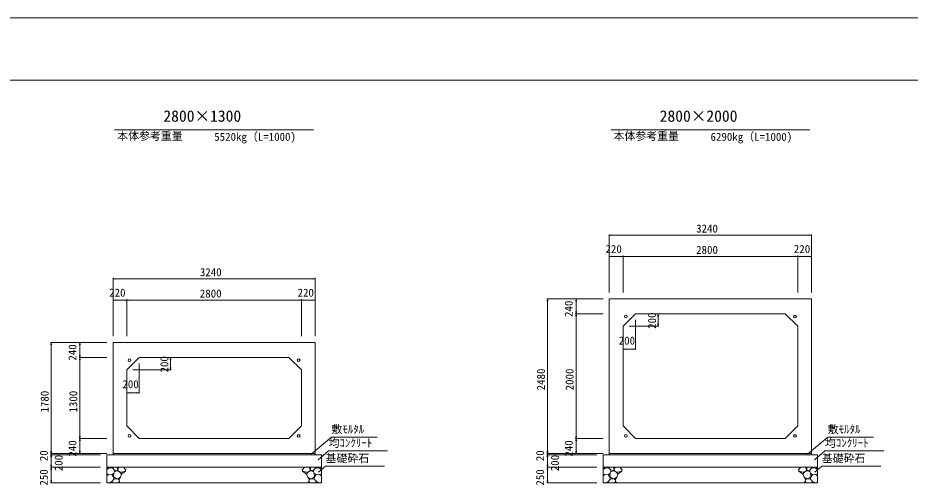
# Model space of a CAD drawing. Units: millimetres on the paper. Extents: x 0 to 841, y 0 to 594.
# Drawn here: x 180.3 to 466.4, y 444.1 to 594 of the extents above; entities that cross this region are included whole.
import ezdxf
from ezdxf.enums import TextEntityAlignment as Align

# ---------------------------------------------------------------- set-up
doc = ezdxf.new("R2010")
doc.units = ezdxf.units.MM
for name, color, linetype, lineweight in [('D-STR-DIM（寸法）', 7, 'Continuous', 18), ('D-STR-HTXT（旗揚げ）', 4, 'Continuous', 18), ('D-STR-STRn（構造物）', 5, 'Continuous', 18), ('D-STR（構造物外形線）', 1, 'Continuous', 18), ('D-TTL(外枠）', 2, 'Continuous', 18), ('DEFPOINTS_2', 8, 'Continuous', 18)]:
    doc.layers.add(name, color=color, linetype=linetype, lineweight=lineweight)
doc.layers.add('D-STR-TXT（文字）', color=7, linetype='Continuous')
doc.styles.add('ＭＳ ゴシック', font='')
doc.styles.get('ＭＳ ゴシック').set_extended_font_data('MS Gothic')

msp = doc.modelspace()

# ---------------------------------------------------------------- linework, layer by layer
at = {"layer": 'D-STR-DIM（寸法）'}
for p, q in [((369.939, 505.877), (369.939, 524.552)), ((369.939, 524.302), (370.689, 524.427)), ((369.939, 524.302), (370.039, 524.302)), ((370.689, 524.177), (369.939, 524.302)), ((434.639, 524.302), (370.039, 524.302)), ((433.989, 524.427), (434.739, 524.302)), ((434.739, 524.302), (433.989, 524.177)), ((434.739, 524.302), (434.639, 524.302)), ((434.739, 505.877), (434.739, 524.552)), ((369.939, 505.877), (369.939, 517.719)), ((369.939, 517.469), (370.689, 517.594)), ((369.939, 517.469), (370.039, 517.469)), ((370.689, 517.344), (369.939, 517.469)), ((370.039, 517.469), (374.239, 517.469)), ((373.589, 517.594), (374.339, 517.469)), ((374.339, 517.469), (373.589, 517.344)), ((374.339, 517.469), (374.239, 517.469)), ((374.339, 505.877), (374.339, 517.719)), ((374.339, 505.877), (374.339, 517.719)), ((374.339, 517.469), (375.089, 517.594)), ((374.339, 517.469), (374.439, 517.469)), ((375.089, 517.344), (374.339, 517.469)), ((374.439, 517.469), (430.239, 517.469)), ((429.589, 517.594), (430.339, 517.469)), ((430.339, 517.469), (429.589, 517.344)), ((430.339, 517.469), (430.239, 517.469)), ((430.339, 505.877), (430.339, 517.719)), ((430.339, 505.877), (430.339, 517.719)), ((430.339, 517.469), (431.089, 517.594)), ((430.339, 517.469), (430.439, 517.469)), ((431.089, 517.344), (430.339, 517.469)), ((430.439, 517.469), (434.639, 517.469)), ((433.989, 517.594), (434.739, 517.469)), ((434.739, 517.469), (433.989, 517.344)), ((434.739, 517.469), (434.639, 517.469)), ((434.739, 505.877), (434.739, 517.719)), ((210.815, 491.877), (210.815, 510.552)), ((210.815, 510.302), (211.565, 510.427)), ((210.815, 510.302), (210.915, 510.302)), ((211.565, 510.177), (210.815, 510.302)), ((275.515, 510.302), (210.915, 510.302)), ((274.865, 510.427), (275.615, 510.302)), ((275.615, 510.302), (274.865, 510.177)), ((275.615, 510.302), (275.515, 510.302)), ((275.615, 491.877), (275.615, 510.552)), ((210.815, 491.877), (210.815, 503.719)), ((210.815, 503.469), (211.565, 503.594)), ((214.465, 503.594), (215.215, 503.469)), ((215.215, 491.877), (215.215, 503.719)), ((215.215, 491.877), (215.215, 503.719)), ((215.215, 503.469), (215.965, 503.594)), ((270.465, 503.594), (271.215, 503.469)), ((271.215, 491.877), (271.215, 503.719)), ((271.215, 491.877), (271.215, 503.719)), ((271.215, 503.469), (271.965, 503.594)), ((274.865, 503.594), (275.615, 503.469)), ((275.615, 491.877), (275.615, 503.719)), ((367.939, 503.877), (349.872, 503.877)), ((349.997, 503.127), (350.122, 503.877)), ((350.122, 503.877), (350.122, 503.777)), ((350.122, 503.877), (350.247, 503.127)), ((350.122, 503.777), (350.122, 454.377)), ((367.939, 503.877), (359.045, 503.877)), ((359.17, 503.127), (359.295, 503.877)), ((359.295, 503.877), (359.295, 503.777)), ((359.295, 503.877), (359.42, 503.127)), ((359.295, 503.777), (359.295, 499.177)), ((210.815, 503.469), (210.915, 503.469)), ((211.565, 503.344), (210.815, 503.469)), ((210.915, 503.469), (215.115, 503.469)), ((215.215, 503.469), (214.465, 503.344)), ((215.215, 503.469), (215.115, 503.469)), ((215.215, 503.469), (215.315, 503.469)), ((215.965, 503.344), (215.215, 503.469)), ((215.315, 503.469), (271.115, 503.469)), ((271.215, 503.469), (270.465, 503.344)), ((271.215, 503.469), (271.115, 503.469)), ((271.215, 503.469), (271.315, 503.469)), ((271.965, 503.344), (271.215, 503.469)), ((271.315, 503.469), (275.515, 503.469)), ((275.615, 503.469), (274.865, 503.344)), ((275.615, 503.469), (275.515, 503.469)), ((367.939, 499.077), (359.045, 499.077)), ((367.939, 499.077), (359.045, 499.077)), ((359.295, 499.077), (359.17, 499.827)), ((359.17, 498.327), (359.295, 499.077)), ((359.42, 499.827), (359.295, 499.077)), ((359.295, 499.077), (359.295, 499.177)), ((359.295, 499.077), (359.295, 498.977)), ((359.295, 499.077), (359.42, 498.327)), ((359.295, 459.177), (359.295, 498.977)), ((380.339, 499.077), (385.844, 499.077)), ((385.469, 498.327), (385.594, 499.077)), ((385.594, 499.077), (385.594, 498.977)), ((385.594, 499.077), (385.719, 498.327)), ((385.594, 495.177), (385.594, 498.977)), ((376.339, 495.077), (385.844, 495.077)), ((378.339, 497.077), (378.339, 487.479)), ((385.594, 495.077), (385.469, 495.827)), ((385.719, 495.827), (385.594, 495.077)), ((385.594, 495.077), (385.594, 495.177)), ((374.339, 493.077), (374.339, 487.479)), ((208.815, 489.877), (190.748, 489.877)), ((190.873, 489.127), (190.998, 489.877)), ((190.998, 489.877), (190.998, 489.777)), ((190.998, 489.877), (191.123, 489.127)), ((190.998, 489.777), (190.998, 454.377)), ((208.815, 489.877), (199.921, 489.877)), ((200.046, 489.127), (200.171, 489.877)), ((200.171, 489.877), (200.171, 489.777)), ((200.171, 489.877), (200.296, 489.127)), ((200.171, 489.777), (200.171, 485.177)), ((374.339, 487.729), (375.089, 487.854)), ((374.339, 487.729), (374.439, 487.729)), ((375.089, 487.604), (374.339, 487.729)), ((378.239, 487.729), (374.439, 487.729)), ((377.589, 487.854), (378.339, 487.729)), ((378.339, 487.729), (377.589, 487.604)), ((378.339, 487.729), (378.239, 487.729)), ((208.815, 485.077), (199.921, 485.077)), ((208.815, 485.077), (199.921, 485.077)), ((200.171, 485.077), (200.046, 485.827)), ((200.046, 484.327), (200.171, 485.077)), ((200.296, 485.827), (200.171, 485.077)), ((200.171, 485.077), (200.171, 485.177)), ((200.171, 485.077), (200.171, 484.977)), ((200.171, 485.077), (200.296, 484.327)), ((200.171, 459.177), (200.171, 484.977)), ((221.215, 485.077), (229.477, 485.077)), ((229.102, 484.327), (229.227, 485.077)), ((229.227, 485.077), (229.227, 484.977)), ((229.227, 485.077), (229.352, 484.327)), ((229.227, 481.177), (229.227, 484.977)), ((217.215, 481.077), (229.477, 481.077)), ((219.215, 483.077), (219.215, 473.479)), ((229.227, 481.077), (229.102, 481.827)), ((229.352, 481.827), (229.227, 481.077)), ((229.227, 481.077), (229.227, 481.177)), ((215.215, 479.077), (215.215, 473.479)), ((215.215, 473.729), (215.965, 473.854)), ((215.215, 473.729), (215.315, 473.729)), ((215.965, 473.604), (215.215, 473.729)), ((219.115, 473.729), (215.315, 473.729)), ((218.465, 473.854), (219.215, 473.729)), ((219.215, 473.729), (218.465, 473.604)), ((219.215, 473.729), (219.115, 473.729)), ((208.815, 459.077), (199.921, 459.077)), ((208.815, 459.077), (199.921, 459.077)), ((200.171, 459.077), (200.046, 459.827)), ((200.046, 458.327), (200.171, 459.077)), ((200.296, 459.827), (200.171, 459.077)), ((200.171, 459.077), (200.171, 459.177)), ((200.171, 459.077), (200.171, 458.977)), ((200.171, 459.077), (200.296, 458.327)), ((200.171, 458.977), (200.171, 454.377)), ((367.939, 459.077), (359.045, 459.077)), ((367.939, 459.077), (359.045, 459.077)), ((359.295, 459.077), (359.17, 459.827)), ((359.17, 458.327), (359.295, 459.077)), ((359.42, 459.827), (359.295, 459.077)), ((359.295, 459.077), (359.295, 459.177)), ((359.295, 459.077), (359.295, 458.977)), ((359.295, 459.077), (359.42, 458.327)), ((359.295, 458.977), (359.295, 454.377)), ((190.998, 454.277), (190.873, 455.027)), ((191.123, 455.027), (190.998, 454.277)), ((200.171, 454.277), (200.046, 455.027)), ((200.296, 455.027), (200.171, 454.277)), ((350.122, 454.277), (349.997, 455.027)), ((350.247, 455.027), (350.122, 454.277)), ((359.295, 454.277), (359.17, 455.027)), ((359.42, 455.027), (359.295, 454.277)), ((208.815, 454.277), (190.748, 454.277)), ((208.815, 454.277), (190.748, 454.277)), ((206.815, 453.877), (190.748, 453.877)), ((206.815, 453.877), (190.748, 453.877)), ((190.998, 453.877), (190.873, 454.627)), ((190.873, 453.527), (190.998, 454.277)), ((190.873, 453.127), (190.998, 453.877)), ((191.123, 454.627), (190.998, 453.877)), ((190.998, 454.277), (190.998, 454.377)), ((190.998, 454.277), (190.998, 454.177)), ((190.998, 454.277), (191.123, 453.527)), ((190.998, 454.177), (190.998, 453.977)), ((190.998, 453.877), (190.998, 453.977)), ((190.998, 453.877), (190.998, 453.777)), ((190.998, 453.877), (191.123, 453.127)), ((190.998, 453.777), (190.998, 449.977)), ((208.815, 454.277), (199.921, 454.277)), ((200.171, 454.277), (200.171, 454.377)), ((367.939, 454.277), (349.872, 454.277)), ((367.939, 454.277), (349.872, 454.277)), ((365.939, 453.877), (349.872, 453.877)), ((365.939, 453.877), (349.872, 453.877)), ((350.122, 453.877), (349.997, 454.627)), ((349.997, 453.527), (350.122, 454.277)), ((349.997, 453.127), (350.122, 453.877)), ((350.247, 454.627), (350.122, 453.877)), ((350.122, 454.277), (350.122, 454.377)), ((350.122, 454.277), (350.122, 454.177)), ((350.122, 454.277), (350.247, 453.527)), ((350.122, 454.177), (350.122, 453.977)), ((350.122, 453.877), (350.122, 453.977)), ((350.122, 453.877), (350.122, 453.777)), ((350.122, 453.877), (350.247, 453.127)), ((350.122, 453.777), (350.122, 449.977)), ((367.939, 454.277), (359.045, 454.277)), ((359.295, 454.277), (359.295, 454.377)), ((206.815, 449.877), (190.748, 449.877)), ((206.815, 449.877), (190.748, 449.877)), ((190.998, 449.877), (190.873, 450.627)), ((190.873, 449.127), (190.998, 449.877)), ((191.123, 450.627), (190.998, 449.877)), ((190.998, 449.877), (190.998, 449.977)), ((190.998, 449.877), (190.998, 449.777)), ((190.998, 449.877), (191.123, 449.127)), ((190.998, 449.777), (190.998, 444.977)), ((365.939, 449.877), (349.872, 449.877)), ((365.939, 449.877), (349.872, 449.877)), ((350.122, 449.877), (349.997, 450.627)), ((349.997, 449.127), (350.122, 449.877)), ((350.247, 450.627), (350.122, 449.877)), ((350.122, 449.877), (350.122, 449.977)), ((350.122, 449.877), (350.122, 449.777)), ((350.122, 449.877), (350.247, 449.127)), ((350.122, 449.777), (350.122, 444.977)), ((206.815, 444.877), (190.748, 444.877)), ((190.998, 444.877), (190.873, 445.627)), ((191.123, 445.627), (190.998, 444.877)), ((190.998, 444.877), (190.998, 444.977)), ((365.939, 444.877), (349.872, 444.877)), ((350.122, 444.877), (349.997, 445.627)), ((350.247, 445.627), (350.122, 444.877)), ((350.122, 444.877), (350.122, 444.977))]:
    msp.add_line(p, q, dxfattribs=at)
at = {"layer": 'D-STR-HTXT（旗揚げ）'}
for p, q in [((211.323, 558.12), (275.106, 558.12)), ((370.447, 558.12), (434.231, 558.12)), ((274.37, 454.033), (280.848, 459.475)), ((295.51, 459.475), (280.848, 459.475)), ((433.495, 454.033), (439.973, 459.475)), ((454.634, 459.475), (439.973, 459.475)), ((276.587, 452.262), (279.936, 455.076)), ((298.861, 455.076), (279.936, 455.076)), ((435.712, 452.262), (439.06, 455.076)), ((457.986, 455.076), (439.06, 455.076)), ((276.706, 448.273), (278.961, 450.167)), ((297.824, 450.167), (278.961, 450.167)), ((435.831, 448.273), (438.085, 450.167)), ((456.949, 450.167), (438.085, 450.167))]:
    msp.add_line(p, q, dxfattribs=at)
at = {"layer": 'D-STR-STRn（構造物）'}
for p, q in [((208.815, 453.877), (277.615, 453.877)), ((208.815, 453.877), (208.815, 444.877)), ((210.815, 454.277), (210.815, 453.877)), ((275.615, 454.277), (275.615, 453.877)), ((277.615, 453.877), (277.615, 444.877)), ((367.939, 453.877), (436.739, 453.877)), ((367.939, 453.877), (367.939, 444.877)), ((369.939, 454.277), (369.939, 453.877)), ((434.739, 454.277), (434.739, 453.877)), ((436.739, 453.877), (436.739, 444.877)), ((208.815, 449.877), (277.615, 449.877)), ((209.347, 449.482), (208.815, 449.169)), ((209.347, 449.482), (209.015, 449.877)), ((209.932, 449.671), (209.347, 449.482)), ((209.932, 449.671), (210.123, 449.877)), ((210.74, 449.541), (209.932, 449.671)), ((210.74, 449.541), (210.722, 449.877)), ((211.228, 449.009), (210.74, 449.541)), ((212.175, 449.877), (212.403, 449.159)), ((212.403, 449.159), (212.683, 449.877)), ((214.177, 449.877), (214.823, 449.157)), ((214.823, 449.157), (215.042, 449.266)), ((271.606, 449.157), (271.387, 449.266)), ((272.252, 449.877), (271.606, 449.157)), ((274.026, 449.159), (273.747, 449.877)), ((274.254, 449.877), (274.026, 449.159)), ((275.202, 449.009), (275.689, 449.541)), ((275.689, 449.541), (275.707, 449.877)), ((275.689, 449.541), (276.497, 449.671)), ((276.497, 449.671), (276.306, 449.877)), ((276.497, 449.671), (277.082, 449.482)), ((277.082, 449.482), (277.414, 449.877)), ((277.082, 449.482), (277.615, 449.169)), ((367.939, 449.877), (436.739, 449.877)), ((368.471, 449.482), (367.939, 449.169)), ((368.471, 449.482), (368.14, 449.877)), ((369.056, 449.671), (368.471, 449.482)), ((369.056, 449.671), (369.248, 449.877)), ((369.865, 449.541), (369.056, 449.671)), ((369.865, 449.541), (369.846, 449.877)), ((370.352, 449.009), (369.865, 449.541)), ((371.3, 449.877), (371.527, 449.159)), ((371.527, 449.159), (371.807, 449.877)), ((373.302, 449.877), (373.948, 449.157)), ((373.948, 449.157), (374.167, 449.266)), ((430.73, 449.157), (430.512, 449.266)), ((431.377, 449.877), (430.73, 449.157)), ((433.151, 449.159), (432.871, 449.877)), ((433.378, 449.877), (433.151, 449.159)), ((434.326, 449.009), (434.814, 449.541)), ((434.814, 449.541), (434.832, 449.877)), ((434.814, 449.541), (435.622, 449.671)), ((435.622, 449.671), (435.431, 449.877)), ((435.622, 449.671), (436.207, 449.482)), ((436.207, 449.482), (436.539, 449.877)), ((436.207, 449.482), (436.739, 449.169)), ((209.463, 447.468), (208.815, 447.741)), ((208.815, 447.1), (209.463, 447.468)), ((209.463, 447.468), (210.481, 447.451)), ((210.481, 447.451), (211.081, 447.917)), ((211.01, 446.717), (210.481, 447.451)), ((211.01, 446.717), (211.081, 447.917)), ((211.073, 446.041), (211.01, 446.717)), ((211.01, 446.717), (212.003, 446.179)), ((211.081, 447.917), (211.316, 448.389)), ((211.316, 448.389), (211.228, 449.009)), ((212.001, 448.743), (211.228, 449.009)), ((211.316, 448.389), (212.001, 448.743)), ((212.403, 449.159), (212.001, 448.743)), ((212.001, 448.743), (212.828, 448.437)), ((212.403, 449.159), (212.559, 448.537)), ((213.183, 446.624), (212.423, 446.148)), ((212.739, 445.823), (213.183, 446.624)), ((212.828, 448.437), (213.134, 448.147)), ((212.981, 448.292), (213.542, 448.238)), ((213.134, 448.147), (213.547, 447.596)), ((213.547, 447.596), (213.183, 446.624)), ((213.542, 448.238), (214.823, 448.566)), ((213.547, 447.596), (214.823, 448.566)), ((214.823, 449.157), (214.823, 448.566)), ((214.823, 448.566), (214.848, 448.56)), ((271.606, 448.566), (271.581, 448.56)), ((271.606, 449.157), (271.606, 448.566)), ((272.887, 448.238), (271.606, 448.566)), ((272.882, 447.596), (271.606, 448.566)), ((273.295, 448.147), (272.882, 447.596)), ((272.882, 447.596), (273.246, 446.624)), ((273.449, 448.292), (272.887, 448.238)), ((273.69, 445.823), (273.246, 446.624)), ((273.246, 446.624), (274.007, 446.148)), ((273.602, 448.437), (273.295, 448.147)), ((274.428, 448.743), (273.602, 448.437)), ((274.026, 449.159), (273.87, 448.537)), ((274.026, 449.159), (274.428, 448.743)), ((275.419, 446.717), (274.426, 446.179)), ((274.428, 448.743), (275.202, 449.009)), ((275.113, 448.389), (274.428, 448.743)), ((275.113, 448.389), (275.202, 449.009)), ((275.348, 447.917), (275.113, 448.389)), ((275.419, 446.717), (275.348, 447.917)), ((275.948, 447.451), (275.348, 447.917)), ((275.356, 446.041), (275.419, 446.717)), ((275.419, 446.717), (275.948, 447.451)), ((276.967, 447.468), (275.948, 447.451)), ((276.967, 447.468), (277.615, 447.741)), ((277.615, 447.1), (276.967, 447.468)), ((368.587, 447.468), (367.939, 447.741)), ((367.939, 447.1), (368.587, 447.468)), ((368.587, 447.468), (369.606, 447.451)), ((369.606, 447.451), (370.205, 447.917)), ((370.134, 446.717), (369.606, 447.451)), ((370.134, 446.717), (370.205, 447.917)), ((370.198, 446.041), (370.134, 446.717)), ((370.134, 446.717), (371.128, 446.179)), ((370.205, 447.917), (370.441, 448.389)), ((370.441, 448.389), (370.352, 449.009)), ((371.125, 448.743), (370.352, 449.009)), ((370.441, 448.389), (371.125, 448.743)), ((371.527, 449.159), (371.125, 448.743)), ((371.125, 448.743), (371.952, 448.437)), ((371.527, 449.159), (371.684, 448.537)), ((372.308, 446.624), (371.547, 446.148)), ((371.864, 445.823), (372.308, 446.624)), ((371.952, 448.437), (372.258, 448.147)), ((372.105, 448.292), (372.666, 448.238)), ((372.258, 448.147), (372.672, 447.596)), ((372.672, 447.596), (372.308, 446.624)), ((372.666, 448.238), (373.948, 448.566)), ((372.672, 447.596), (373.948, 448.566)), ((373.948, 449.157), (373.948, 448.566)), ((373.948, 448.566), (373.973, 448.56)), ((430.73, 448.566), (430.705, 448.56)), ((430.73, 449.157), (430.73, 448.566)), ((432.012, 448.238), (430.73, 448.566)), ((432.007, 447.596), (430.73, 448.566)), ((432.42, 448.147), (432.007, 447.596)), ((432.007, 447.596), (432.37, 446.624)), ((432.573, 448.292), (432.012, 448.238)), ((432.815, 445.823), (432.37, 446.624)), ((432.37, 446.624), (433.131, 446.148)), ((432.726, 448.437), (432.42, 448.147)), ((433.553, 448.743), (432.726, 448.437)), ((433.151, 449.159), (432.995, 448.537)), ((433.151, 449.159), (433.553, 448.743)), ((434.544, 446.717), (433.551, 446.179)), ((433.553, 448.743), (434.326, 449.009)), ((434.238, 448.389), (433.553, 448.743)), ((434.238, 448.389), (434.326, 449.009)), ((434.473, 447.917), (434.238, 448.389)), ((434.544, 446.717), (434.473, 447.917)), ((435.073, 447.451), (434.473, 447.917)), ((434.48, 446.041), (434.544, 446.717)), ((434.544, 446.717), (435.073, 447.451)), ((436.091, 447.468), (435.073, 447.451)), ((436.091, 447.468), (436.739, 447.741)), ((436.739, 447.1), (436.091, 447.468)), ((209.028, 444.877), (208.815, 445.322)), ((208.815, 444.877), (277.615, 444.877)), ((209.841, 444.969), (209.462, 444.877)), ((209.841, 444.969), (210.523, 445.343)), ((210.47, 444.993), (209.841, 444.969)), ((210.732, 444.877), (210.47, 444.993)), ((210.523, 445.343), (211.073, 446.041)), ((210.523, 445.343), (210.536, 444.995)), ((212.003, 446.179), (211.073, 446.041)), ((212.423, 446.148), (212.003, 446.179)), ((212.423, 446.148), (212.739, 445.823)), ((212.481, 444.877), (212.858, 445.254)), ((212.858, 445.254), (212.739, 445.823)), ((212.858, 445.254), (213.053, 445.072)), ((273.571, 445.254), (273.376, 445.072)), ((273.571, 445.254), (273.69, 445.823)), ((273.948, 444.877), (273.571, 445.254)), ((274.007, 446.148), (273.69, 445.823)), ((274.007, 446.148), (274.426, 446.179)), ((274.426, 446.179), (275.356, 446.041)), ((275.906, 445.343), (275.356, 446.041)), ((275.697, 444.877), (275.959, 444.993)), ((275.906, 445.343), (275.893, 444.995)), ((276.588, 444.969), (275.906, 445.343)), ((275.959, 444.993), (276.588, 444.969)), ((276.588, 444.969), (276.967, 444.877)), ((277.401, 444.877), (277.615, 445.322)), ((368.152, 444.877), (367.939, 445.322)), ((367.939, 444.877), (436.739, 444.877)), ((368.966, 444.969), (368.587, 444.877)), ((368.966, 444.969), (369.648, 445.343)), ((369.594, 444.993), (368.966, 444.969)), ((369.857, 444.877), (369.594, 444.993)), ((369.648, 445.343), (370.198, 446.041)), ((369.648, 445.343), (369.661, 444.995)), ((371.128, 446.179), (370.198, 446.041)), ((371.547, 446.148), (371.128, 446.179)), ((371.547, 446.148), (371.864, 445.823)), ((371.606, 444.877), (371.982, 445.254)), ((371.982, 445.254), (371.864, 445.823)), ((371.982, 445.254), (372.177, 445.072)), ((432.696, 445.254), (432.501, 445.072)), ((432.696, 445.254), (432.815, 445.823)), ((433.073, 444.877), (432.696, 445.254)), ((433.131, 446.148), (432.815, 445.823)), ((433.131, 446.148), (433.551, 446.179)), ((433.551, 446.179), (434.48, 446.041)), ((435.03, 445.343), (434.48, 446.041)), ((434.822, 444.877), (435.084, 444.993)), ((435.03, 445.343), (435.017, 444.995)), ((435.712, 444.969), (435.03, 445.343)), ((435.084, 444.993), (435.712, 444.969)), ((435.712, 444.969), (436.092, 444.877)), ((436.526, 444.877), (436.739, 445.322))]:
    msp.add_line(p, q, dxfattribs=at)
at = {"layer": 'D-STR（構造物外形線）'}
for p, q in [((434.739, 503.877), (369.939, 503.877)), ((369.939, 503.877), (369.939, 454.277)), ((434.739, 454.277), (434.739, 503.877)), ((378.339, 499.077), (374.339, 495.077)), ((426.339, 499.077), (378.339, 499.077)), ((430.339, 495.077), (426.339, 499.077)), ((374.339, 495.077), (374.339, 463.077)), ((430.339, 463.077), (430.339, 495.077)), ((275.615, 489.877), (210.815, 489.877)), ((210.815, 489.877), (210.815, 454.277)), ((275.615, 454.277), (275.615, 489.877)), ((219.215, 485.077), (215.215, 481.077)), ((267.215, 485.077), (219.215, 485.077)), ((271.215, 481.077), (267.215, 485.077)), ((215.215, 481.077), (215.215, 463.077)), ((271.215, 463.077), (271.215, 481.077)), ((215.215, 463.077), (219.215, 459.077)), ((271.215, 463.077), (267.215, 459.077)), ((374.339, 463.077), (378.339, 459.077)), ((430.339, 463.077), (426.339, 459.077)), ((219.215, 459.077), (267.215, 459.077)), ((378.339, 459.077), (426.339, 459.077)), ((210.815, 454.277), (275.615, 454.277)), ((369.939, 454.277), (434.739, 454.277))]:
    msp.add_line(p, q, dxfattribs=at)
for centre in [(375.208, 498.209), (429.471, 498.209), (216.083, 484.209), (270.346, 484.209), (216.083, 459.946), (270.346, 459.946), (375.208, 459.946), (429.471, 459.946)]:
    msp.add_circle(centre, 0.44, dxfattribs=at)
at = {"layer": 'D-TTL(外枠）'}
msp.add_line((25, 574), (820, 574), dxfattribs=at)
at = {"layer": 'DEFPOINTS_2'}
msp.add_line((0, 594), (841, 594), dxfattribs=at)

# ---------------------------------------------------------------- texts
at = {"layer": 'D-STR-DIM（寸法）', "style": 'ＭＳ ゴシック'}
for s, p in [('3240', (397.782, 524.352)), ('220', (368.71, 517.794)), ('2800', (397.773, 517.519)), ('220', (429.11, 517.794)), ('3240', (238.657, 510.352)), ('220', (209.586, 503.794)), ('2800', (238.649, 503.519)), ('220', (269.986, 503.794)), ('200', (372.967, 488.424)), ('200', (213.833, 474.424))]:
    msp.add_text(s, height=2.566, dxfattribs=at).set_placement(p, align=Align.BOTTOM_LEFT)
for s, p in [('240', (358.97, 498.049)), ('200', (385.686, 494.247)), ('240', (199.846, 484.049)), ('200', (229.319, 480.247)), ('2480', (350.072, 474.511)), ('2000', (359.245, 474.511)), ('1780', (190.948, 467.396)), ('1300', (200.121, 467.396)), ('240', (199.846, 453.249)), ('240', (358.97, 453.249)), ('20', (190.673, 451.786)), ('20', (349.797, 451.786)), ('200', (195.435, 448.569)), ('200', (354.559, 448.569)), ('250', (190.673, 443.949)), ('250', (349.797, 443.949))]:
    msp.add_text(s, height=2.566, rotation=90, dxfattribs=at).set_placement(p, align=Align.BOTTOM_LEFT)
at = {"layer": 'D-STR-TXT（文字）', "style": 'ＭＳ ゴシック'}
for s, height, p in [('2800×1300', 3.666, (226.971, 559.569)), ('2800×2000', 3.666, (386.095, 559.569)), ('本体参考重量', 2.566, (212.154, 554.053)), ('5520kg（L=1000)', 2.566, (243.273, 553.789)), ('本体参考重量', 2.566, (371.278, 554.053)), ('6290kg（L=1000)', 2.566, (402.398, 553.789)), ('敷ﾓﾙﾀﾙ', 2.566, (280.848, 459.975)), ('敷ﾓﾙﾀﾙ', 2.566, (439.973, 459.975)), ('均ｺﾝｸﾘｰﾄ', 2.566, (279.936, 455.576)), ('均ｺﾝｸﾘｰﾄ', 2.566, (439.06, 455.576)), ('基礎砕石', 2.566, (278.961, 450.667)), ('基礎砕石', 2.566, (438.085, 450.667))]:
    msp.add_text(s, height=height, dxfattribs=at).set_placement(p, align=Align.BOTTOM_LEFT)

doc.saveas('drawing.dxf')
